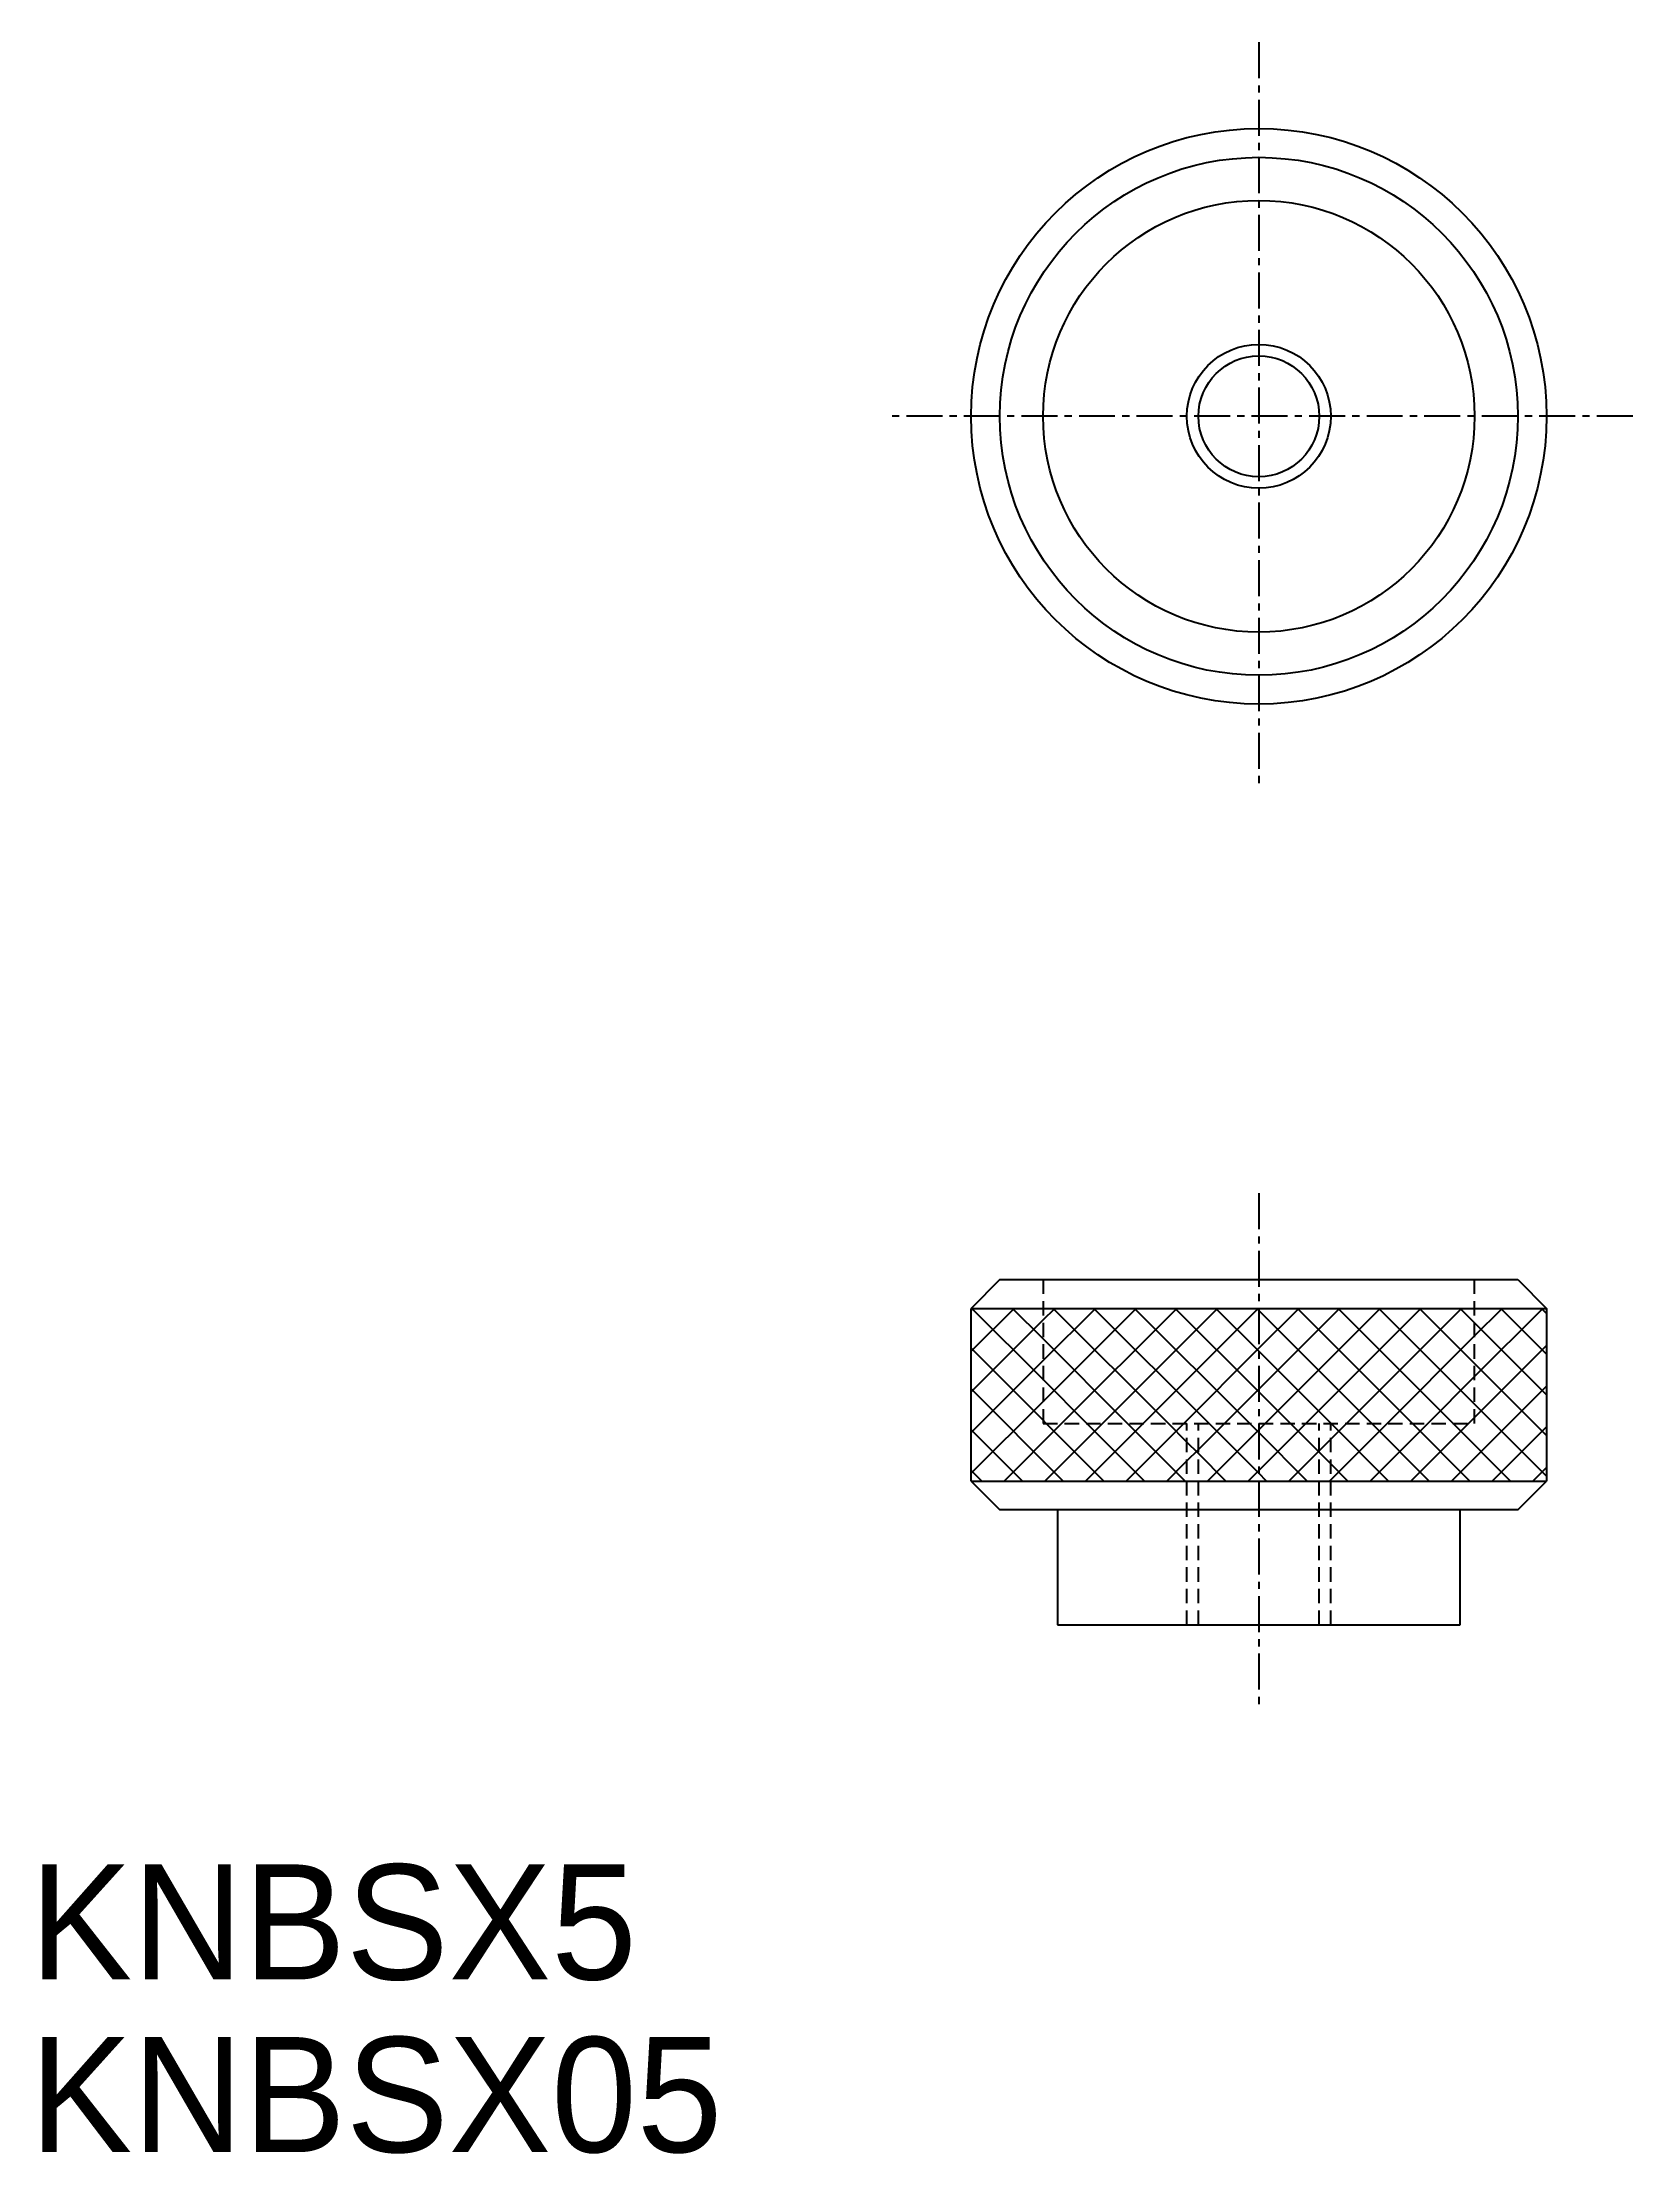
# Model space of a CAD drawing. Extents: x -12895.3 to -12840, y -225.2 to -151.8.
import ezdxf

# ---------------------------------------------------------------- set-up
doc = ezdxf.new("R2010")
doc.units = 0
doc.linetypes.add('CENTER', pattern=[2, 1.25, -0.25, 0.25, -0.25])
doc.linetypes.add('DASHED', pattern=[0.75, 0.5, -0.25])
doc.layers.get('0').update_dxf_attribs({"linetype": 'CONTINUOUS'})
doc.layers.add('CENTER', color=1, linetype='CENTER')

# ---------------------------------------------------------------- blocks, each defined once
blk = doc.blocks.new('*X2')
at = {"color": 0, "linetype": 'CONTINUOUS'}
for p, q in [((-12863.03, -197.333), (-12861.541, -195.844)), ((-12863.03, -195.919), (-12862.955, -195.844)), ((-12860.53, -198.318), (-12863.004, -195.844)), ((-12860.53, -196.904), (-12861.59, -195.844)), ((-12860.53, -199.076), (-12857.298, -195.844)), ((-12860.53, -197.662), (-12858.712, -195.844)), ((-12860.53, -196.248), (-12860.127, -195.844)), ((-12856.175, -199.844), (-12860.175, -195.844)), ((-12859.884, -199.844), (-12855.884, -195.844)), ((-12854.761, -199.844), (-12858.761, -195.844)), ((-12858.47, -199.844), (-12854.47, -195.844)), ((-12853.347, -199.844), (-12857.347, -195.844)), ((-12857.056, -199.844), (-12853.056, -195.844)), ((-12853.03, -198.747), (-12855.933, -195.844)), ((-12853.03, -197.333), (-12854.519, -195.844)), ((-12853.03, -195.918), (-12853.104, -195.844)), ((-12853.03, -198.647), (-12850.227, -195.844)), ((-12853.03, -197.233), (-12851.641, -195.844)), ((-12849.104, -199.844), (-12853.03, -195.918)), ((-12852.813, -199.844), (-12848.813, -195.844)), ((-12847.69, -199.844), (-12851.69, -195.844)), ((-12851.399, -199.844), (-12847.399, -195.844)), ((-12846.276, -199.844), (-12850.276, -195.844)), ((-12849.984, -199.844), (-12845.984, -195.844)), ((-12845.53, -199.176), (-12848.862, -195.844)), ((-12845.53, -197.762), (-12847.448, -195.844)), ((-12845.53, -196.347), (-12846.033, -195.844)), ((-12845.53, -198.218), (-12843.156, -195.844)), ((-12845.53, -196.804), (-12844.57, -195.844)), ((-12843.03, -197.433), (-12844.619, -195.844)), ((-12843.03, -196.019), (-12843.205, -195.844)), ((-12863.03, -198.748), (-12860.53, -196.248)), ((-12843.03, -198.847), (-12845.53, -196.347)), ((-12860.53, -199.732), (-12863.03, -197.232)), ((-12857.59, -199.844), (-12860.53, -196.904)), ((-12855.641, -199.844), (-12853.03, -197.233)), ((-12850.519, -199.844), (-12853.03, -197.333)), ((-12848.57, -199.844), (-12845.53, -196.804)), ((-12845.53, -199.632), (-12843.03, -197.132)), ((-12863.03, -200.162), (-12860.53, -197.662)), ((-12843.03, -200.262), (-12845.53, -197.762)), ((-12859.832, -201.844), (-12863.03, -198.646)), ((-12859.004, -199.844), (-12860.53, -198.318)), ((-12854.227, -199.844), (-12853.03, -198.647)), ((-12851.933, -199.844), (-12853.03, -198.747)), ((-12847.156, -199.844), (-12845.53, -198.218)), ((-12846.328, -201.844), (-12843.03, -198.547)), ((-12863.03, -201.576), (-12860.53, -199.076)), ((-12843.03, -201.676), (-12845.53, -199.176)), ((-12861.247, -201.844), (-12863.03, -200.061)), ((-12861.884, -201.844), (-12859.884, -199.844)), ((-12860.418, -199.844), (-12860.53, -199.732)), ((-12860.47, -201.844), (-12858.47, -199.844)), ((-12858.418, -201.844), (-12860.418, -199.844)), ((-12859.056, -201.844), (-12857.056, -199.844)), ((-12857.004, -201.844), (-12859.004, -199.844)), ((-12857.641, -201.844), (-12855.641, -199.844)), ((-12855.59, -201.844), (-12857.59, -199.844)), ((-12855.53, -200.489), (-12856.175, -199.844)), ((-12855.13, -200.747), (-12854.227, -199.844)), ((-12854.813, -201.844), (-12853.03, -200.061)), ((-12853.03, -201.575), (-12854.761, -199.844)), ((-12853.03, -200.161), (-12853.347, -199.844)), ((-12853.03, -201.476), (-12851.399, -199.844)), ((-12853.03, -200.061), (-12852.813, -199.844)), ((-12851.347, -201.844), (-12853.03, -200.161)), ((-12850.93, -200.847), (-12851.933, -199.844)), ((-12850.53, -201.804), (-12848.57, -199.844)), ((-12850.53, -200.39), (-12849.984, -199.844)), ((-12848.519, -201.844), (-12850.519, -199.844)), ((-12849.156, -201.844), (-12847.156, -199.844)), ((-12847.104, -201.844), (-12849.104, -199.844)), ((-12847.742, -201.844), (-12845.742, -199.844)), ((-12845.69, -201.844), (-12847.69, -199.844)), ((-12844.276, -201.844), (-12846.276, -199.844)), ((-12845.742, -199.844), (-12845.53, -199.632)), ((-12844.913, -201.844), (-12843.03, -199.961)), ((-12855.13, -200.889), (-12855.53, -200.489)), ((-12855.53, -201.147), (-12855.13, -200.747)), ((-12854.175, -201.844), (-12855.13, -200.889)), ((-12851.984, -201.844), (-12850.93, -200.79)), ((-12850.93, -200.79), (-12850.53, -200.39)), ((-12850.53, -201.247), (-12850.93, -200.847)), ((-12862.661, -201.844), (-12863.03, -201.475)), ((-12856.227, -201.844), (-12855.53, -201.147)), ((-12853.399, -201.844), (-12853.03, -201.476)), ((-12852.761, -201.844), (-12853.03, -201.575)), ((-12849.933, -201.844), (-12850.53, -201.247)), ((-12843.499, -201.844), (-12843.03, -201.375)), ((-12850.57, -201.844), (-12850.53, -201.804))]:
    blk.add_line(p, q, dxfattribs=at)

msp = doc.modelspace()

# ---------------------------------------------------------------- linework, layer by layer
at = {"color": 7, "linetype": 'CONTINUOUS'}
for p, q in [((-12862.03, -194.844), (-12863.03, -195.844)), ((-12862.03, -194.844), (-12844.03, -194.844)), ((-12844.03, -194.844), (-12843.03, -195.844)), ((-12863.03, -201.844), (-12863.03, -195.844)), ((-12863.03, -195.844), (-12843.03, -195.844)), ((-12843.03, -195.844), (-12843.03, -201.844)), ((-12856.78, -199.844), (-12856.78, -199.844)), ((-12853.03, -199.844), (-12853.03, -199.844)), ((-12863.03, -201.844), (-12843.03, -201.844)), ((-12863.03, -201.844), (-12862.03, -202.844)), ((-12844.03, -202.844), (-12843.03, -201.844)), ((-12844.03, -202.844), (-12862.03, -202.844)), ((-12860.03, -202.844), (-12860.03, -206.844)), ((-12846.03, -206.844), (-12846.03, -202.844)), ((-12860.03, -206.844), (-12846.03, -206.844))]:
    msp.add_line(p, q, dxfattribs=at)
at = {"color": 3, "linetype": 'DASHED'}
for p, q in [((-12860.53, -194.844), (-12860.53, -199.844)), ((-12845.53, -199.844), (-12845.53, -194.844)), ((-12860.53, -199.844), (-12845.53, -199.844)), ((-12855.53, -206.844), (-12855.53, -199.844)), ((-12855.13, -206.844), (-12855.13, -199.844)), ((-12850.93, -206.844), (-12850.93, -199.844)), ((-12850.53, -206.844), (-12850.53, -199.844))]:
    msp.add_line(p, q, dxfattribs=at)
at = {"color": 7, "linetype": 'CONTINUOUS'}
for radius in [10, 9, 7.5, 2.1]:
    msp.add_circle((-12853.03, -164.843), radius, dxfattribs=at)
at = {"color": 3, "linetype": 'CONTINUOUS'}
msp.add_circle((-12853.03, -164.843), 2.5, dxfattribs=at)
at = {"layer": 'CENTER', "color": 1, "linetype": 'CENTER'}
for p, q in [((-12853.03, -151.843), (-12853.03, -177.843)), ((-12840.03, -164.843), (-12866.03, -164.843)), ((-12853.03, -191.844), (-12853.03, -209.844))]:
    msp.add_line(p, q, dxfattribs=at)

# ---------------------------------------------------------------- block references
at = {"color": 7, "linetype": 'CONTINUOUS'}
msp.add_blockref('*X2', (0, 0), dxfattribs=at)

# ---------------------------------------------------------------- texts
for s, p in [('KNBSX5', (-12895.762, -219.168)), ('KNBSX05', (-12895.762, -225.168))]:
    msp.add_text(s, height=4, dxfattribs=at).set_placement(p)

doc.saveas('drawing.dxf')
